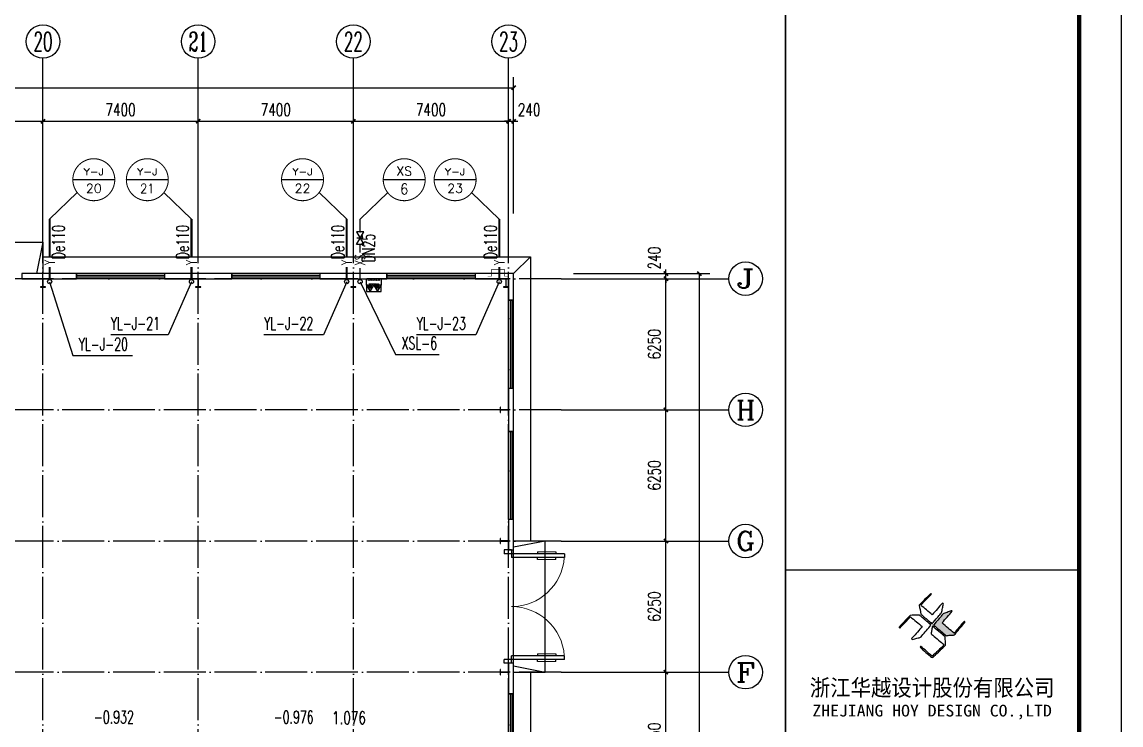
# Model space of a CAD drawing. Extents: x 13158459 to 15902229, y -1299598 to 28366.
# Drawn here: x 14056208 to 14108608, y -260909 to -227414 of the extents above; entities that cross this region are included whole.
import ezdxf
from ezdxf.enums import TextEntityAlignment as Align

# ---------------------------------------------------------------- set-up
doc = ezdxf.new("R2010")
doc.units = 0
doc.header["$LTSCALE"] = 1000
doc.header["$MEASUREMENT"] = 0
doc.linetypes.add('DOTE', pattern=[2.42, 2, -0.2, 0.02, -0.2])
for name, color, linetype in [('AXIS', 3, 'Continuous'), ('AXIS_TEXT', 7, 'Continuous'), ('COLUMN', 2, 'Continuous'), ('DIM_消防', 3, 'Continuous'), ('DIM_雨水', 3, 'Continuous'), ('DOTE', 8, 'DOTE'), ('EQUIP_消防', 7, 'Continuous'), ('PIPE-消防', 1, 'Continuous'), ('PIPE-雨水', 4, 'Continuous'), ('PUB_TITLE', 4, 'Continuous'), ('TEXT_消防', 7, 'Continuous'), ('TEXT_雨水', 7, 'Continuous'), ('TK', 4, 'Continuous'), ('TWT_TEXT', 7, 'Continuous'), ('VALVE_消防', 7, 'Continuous'), ('VPIPE-消防', 1, 'Continuous'), ('VPIPE-雨水', 4, 'Continuous'), ('WALL-PARAPET', 6, 'Continuous'), ('WINDOW', 4, 'Continuous')]:
    doc.layers.add(name, color=color, linetype=linetype)
doc.styles.add('_TCH_AXIS', font='COMPLEX', dxfattribs={"bigfont": 'GBCBIG'})
doc.styles.add('_TCH_DIM_T3', font='SIMPLEX', dxfattribs={"width": 0.705882, "bigfont": 'GBCBIG'})
doc.styles.add('_TWT_CIRCLE', font='COMPLEX', dxfattribs={"width": 1.1, "height": 3, "bigfont": 'HZTXT'})
doc.styles.add('_TWT_PIPEDN', font='SIMPLEX', dxfattribs={"width": 0.8, "height": 3, "bigfont": 'HZTXT'})
doc.styles.add('_TWT_PIPETEXT', font='COMPLEX', dxfattribs={"width": 0.8, "height": 2.5, "bigfont": 'HZTXT'})
doc.styles.add('_TWT_SERIAL', font='COMPLEX', dxfattribs={"width": 0.8, "height": 3, "bigfont": 'HZTXT'})
doc.styles.add('COMPLEX', font='COMPLEX')
doc.styles.add('HT', font='simhei.ttf', dxfattribs={"width": 0.8})
doc.styles.add('图签黑体', font='simhei.ttf', dxfattribs={"height": 550})
doc.dimstyles.new('_TCH_ARCH&&200', dxfattribs={"dimtxt": 595, "dimasz": 200, "dimexe": 500, "dimexo": 600, "dimgap": 252.5, "dimtad": 1, "dimdec": 0, "dimzin": 0, "dimdsep": 46, "dimtxsty": '_TCH_DIM_T3', "dimblk": 'ARCHTICK', "dimcen": 0.09, "dimclrt": 7, "dimazin": 2, "dimtfac": 1, "dimtdec": 0, "dimtix": 1, "dimtmove": 2, "dimatfit": 3, "dimfxl": 0, "dimtolj": 1, "dimtzin": 0, "dimarcsym": 0})

# ---------------------------------------------------------------- blocks, each defined once
blk = doc.blocks.new('A$C797E1D2B')
at = {"layer": 'COLUMN'}
h = blk.add_hatch(color=256, dxfattribs=at)
h.paths.add_polyline_path([(125, 400), (250, 400), (250, 388), (130, 388), (130, 200), (125, 200)])
h.paths.add_polyline_path([(0, 400), (125, 400), (125, 200), (120, 200), (120, 388), (0, 388)])
h.paths.add_polyline_path([(0, 12), (120, 12), (120, 200), (125, 200), (125, 0), (0, 0)])
h.paths.add_polyline_path([(125, 200), (130, 200), (130, 12), (250, 12), (250, 0), (125, 0)])
blk.add_lwpolyline([(250, 0), (250, 12), (130, 12), (130, 388), (250, 388), (250, 400), (0, 400), (0, 388), (120, 388), (120, 12), (0, 12), (0, 0)], close=True, dxfattribs=at)
blk = doc.blocks.new('消防软管卷盘')
blk.add_lwpolyline([(4963954, 151899), (4963954, 150312), (4964641, 150312), (4964641, 151899)], close=True)
for points, const_width in [([(4964134, 151704), (4964482, 151704)], 1), ([(4964134, 151566), (4964482, 151566)], 1), ([(4964134, 151428), (4964482, 151428)], 1), ([(4964134, 151290), (4964482, 151290)], 1), ([(4964134, 151152), (4964482, 151152)], 1), ([(4964134, 151014), (4964482, 151014)], 0.1), ([(4964134, 150876), (4964482, 150876)], 1), ([(4964134, 150738), (4964482, 150738)], 1), ([(4964150, 150600), (4964499, 150600)], 1), ([(4964150, 150462), (4964499, 150462)], 1)]:
    blk.add_lwpolyline(points, dxfattribs=dict(const_width=const_width))
for centre, start, end in [((4964134, 151636), 90, 270), ((4964134, 151360), 90, 270), ((4964134, 151084), 90, 270), ((4964482, 151498), 270, 90), ((4964482, 151222), 270, 90), ((4964482, 150946), 270, 90), ((4964134, 150808), 90, 270), ((4964150, 150532), 90, 270), ((4964499, 150670), 270, 90)]:
    blk.add_arc(centre, 69, start, end)
blk = doc.blocks.new('$TwtSys$00000546')
h = blk.add_hatch()
h.set_pattern_fill('ANSI31', color=256, scale=200, style=0)
h.set_pattern_definition([(45, (-38543.802, -6670.83), (-17.67767, 17.67767), [])])
h.paths.add_polyline_path([(-65, 174), (65, 174), (65, 44), (-65, 44)])
for points in [[(0, 344), (-198, 0), (198, 0)], [(-65, 174), (65, 174), (65, 44), (-65, 44)]]:
    blk.add_lwpolyline(points, close=True)
blk = doc.blocks.new('92623')
blk.add_lwpolyline([(8910066, 83014), (8909273, 83014), (8909273, 82670), (8910066, 82670)], close=True)
at = {"xscale": -0.5, "yscale": 0.5, "zscale": 0.5, "rotation": 89.99999999998747}
blk.add_blockref('消防软管卷盘', (8985223, 2565334), dxfattribs=at)
at = {"layer": 'EQUIP_消防', "color": 8, "rotation": 180}
for p in [(8909471, 83014), (8909868, 83014)]:
    blk.add_blockref('$TwtSys$00000546', p, dxfattribs=at)
blk = doc.blocks.new('A$C053D6479')
at = {"layer": 'PUB_TITLE'}
h = blk.add_hatch(color=256, dxfattribs=at)
h.dxf.hatch_style = 1
edge = h.paths.add_edge_path()
edge.add_spline(control_points=[(1026, 827), (1105, 920), (1188, 1008), (1266, 1102)], knot_values=[13, 13, 13, 13, 14, 14, 14, 14], degree=3, periodic=0)
edge.add_spline(control_points=[(1266, 1102), (1258, 1111), (1249, 1119), (1239, 1116)], knot_values=[12, 12, 12, 12, 13, 13, 13, 13], degree=3, periodic=0)
edge.add_spline(control_points=[(1239, 1116), (1210, 1107), (1179, 1092), (1144, 1077)], knot_values=[11, 11, 11, 11, 12, 12, 12, 12], degree=3, periodic=0)
edge.add_spline(control_points=[(1144, 1077), (1109, 1063), (1069, 1053), (1047, 1038)], knot_values=[10, 10, 10, 10, 11, 11, 11, 11], degree=3, periodic=0)
edge.add_spline(control_points=[(1047, 1038), (1028, 1026), (1007, 992), (991, 972)], knot_values=[9, 9, 9, 9, 10, 10, 10, 10], degree=3, periodic=0)
edge.add_spline(control_points=[(991, 972), (942, 913), (899, 868), (849, 810)], knot_values=[8, 8, 8, 8, 9, 9, 9, 9], degree=3, periodic=0)
edge.add_spline(control_points=[(849, 810), (842, 801), (822, 776), (822, 775)], knot_values=[7, 7, 7, 7, 8, 8, 8, 8], degree=3, periodic=0)
edge.add_spline(control_points=[(822, 775), (823, 771), (848, 752), (859, 744)], knot_values=[6, 6, 6, 6, 7, 7, 7, 7], degree=3, periodic=0)
edge.add_spline(control_points=[(859, 744), (949, 670), (1035, 592), (1122, 521)], knot_values=[5, 5, 5, 5, 6, 6, 6, 6], degree=3, periodic=0)
edge.add_spline(control_points=[(1122, 521), (1153, 527), (1185, 530), (1217, 533)], knot_values=[4, 4, 4, 4, 5, 5, 5, 5], degree=3, periodic=0)
edge.add_spline(control_points=[(1217, 533), (1246, 535), (1293, 532), (1316, 542)], knot_values=[3, 3, 3, 3, 4, 4, 4, 4], degree=3, periodic=0)
edge.add_spline(control_points=[(1316, 542), (1327, 547), (1338, 565), (1349, 579)], knot_values=[2, 2, 2, 2, 3, 3, 3, 3], degree=3, periodic=0)
edge.add_spline(control_points=[(1349, 579), (1423, 670), (1507, 759), (1572, 848)], knot_values=[1, 1, 1, 1, 2, 2, 2, 2], degree=3, periodic=0)
edge.add_spline(control_points=[(1572, 848), (1564, 852), (1561, 861), (1551, 862)], knot_values=[0, 0, 0, 0, 1, 1, 1, 1], degree=3, periodic=0)
edge.add_spline(control_points=[(1551, 862), (1469, 769), (1393, 671), (1310, 579)], knot_values=[15, 15, 15, 15, 16, 16, 16, 16], degree=3, periodic=0)
edge.add_spline(control_points=[(1310, 579), (1216, 662), (1118, 742), (1026, 827)], knot_values=[14, 14, 14, 14, 15, 15, 15, 15], degree=3, periodic=0)
at = {"layer": 'TK'}
for points, knots in [([(1031, 1298), (1066, 1286), (1054, 1262), (1045, 1224), (1036, 1188), (1031, 1158), (1024, 1121), (1020, 1104), (1017, 1085), (1012, 1071), (1004, 1052), (976, 1026), (956, 1003), (906, 946), (866, 899), (814, 839), (806, 829), (789, 806), (787, 806), (777, 804), (728, 856), (719, 864), (651, 922), (580, 978), (514, 1036), (509, 1106), (488, 1176), (479, 1247), (570, 1343), (663, 1436), (758, 1526), (764, 1523), (768, 1518), (774, 1515), (693, 1422), (599, 1343), (520, 1249), (607, 1171), (698, 1096), (789, 1021), (874, 1109), (950, 1206), (1031, 1298)], [0, 0, 0, 0, 1, 1, 1, 2, 2, 2, 3, 3, 3, 4, 4, 4, 5, 5, 5, 6, 6, 6, 7, 7, 7, 8, 8, 8, 9, 9, 9, 10, 10, 10, 11, 11, 11, 12, 12, 12, 13, 13, 13, 14, 14, 14, 14]), ([(1551, 862), (1561, 861), (1564, 852), (1572, 848), (1507, 759), (1423, 670), (1349, 579), (1338, 565), (1327, 547), (1316, 542), (1293, 532), (1246, 535), (1217, 533), (1185, 530), (1153, 527), (1122, 521), (1035, 592), (949, 670), (859, 744), (848, 752), (823, 771), (822, 775), (822, 776), (842, 801), (849, 810), (899, 868), (942, 913), (991, 972), (1007, 992), (1028, 1026), (1047, 1038), (1069, 1053), (1109, 1063), (1144, 1077), (1179, 1092), (1210, 1107), (1239, 1116), (1249, 1119), (1258, 1111), (1266, 1102), (1188, 1008), (1105, 920), (1026, 827), (1118, 742), (1216, 662), (1310, 579), (1393, 671), (1469, 769), (1551, 862)], [0, 0, 0, 0, 1, 1, 1, 2, 2, 2, 3, 3, 3, 4, 4, 4, 5, 5, 5, 6, 6, 6, 7, 7, 7, 8, 8, 8, 9, 9, 9, 10, 10, 10, 11, 11, 11, 12, 12, 12, 13, 13, 13, 14, 14, 14, 15, 15, 15, 16, 16, 16, 16]), ([(555, 949), (624, 891), (699, 833), (760, 773), (689, 691), (614, 604), (539, 517), (529, 505), (516, 487), (506, 482), (492, 475), (469, 472), (452, 467), (416, 456), (383, 448), (342, 438), (323, 433), (297, 422), (293, 440), (291, 452), (313, 470), (322, 480), (400, 566), (477, 652), (553, 736), (460, 815), (366, 894), (270, 970), (183, 883), (101, 791), (16, 703), (-18, 714), (9, 735), (28, 755), (103, 838), (192, 930), (266, 1005), (319, 1009), (387, 1005), (442, 1007), (456, 1008), (472, 1011), (485, 1007), (507, 1000), (534, 967), (555, 949)], [0, 0, 0, 0, 1, 1, 1, 2, 2, 2, 3, 3, 3, 4, 4, 4, 5, 5, 5, 6, 6, 6, 7, 7, 7, 8, 8, 8, 9, 9, 9, 10, 10, 10, 11, 11, 11, 12, 12, 12, 13, 13, 13, 14, 14, 14, 15, 15, 15, 15]), ([(1097, 490), (1100, 425), (1106, 361), (1107, 294), (1018, 207), (925, 121), (830, 33), (818, 21), (800, 0), (787, 0), (768, -1), (725, 49), (712, 60), (662, 103), (616, 143), (568, 186), (545, 207), (518, 224), (499, 250), (501, 259), (511, 261), (516, 267), (609, 192), (696, 111), (785, 33), (883, 118), (977, 208), (1070, 298), (992, 373), (892, 456), (803, 534), (791, 544), (768, 561), (766, 569), (761, 588), (776, 634), (780, 655), (785, 690), (788, 721), (795, 746), (897, 661), (998, 576), (1097, 490)], [0, 0, 0, 0, 1, 1, 1, 2, 2, 2, 3, 3, 3, 4, 4, 4, 5, 5, 5, 6, 6, 6, 7, 7, 7, 8, 8, 8, 9, 9, 9, 10, 10, 10, 11, 11, 11, 12, 12, 12, 13, 13, 13, 14, 14, 14, 14])]:
    blk.add_open_spline(points, degree=3, knots=knots, dxfattribs=at)
blk = doc.blocks.new('GeYuanFrame_82261577', base_point=(20.09, 4.53))
at = {"layer": 'TK'}
blk.add_lwpolyline([(20.09, 4.53), (20.09, 598.53), (1071.09, 598.53), (1071.09, 4.53)], close=True, dxfattribs=at)
at = {"layer": 'TK', "const_width": 1}
blk.add_lwpolyline([(45.09, 588.53), (1061.09, 588.53), (1061.09, 14.53), (45.09, 14.53)], close=True, dxfattribs=at)
at = {"layer": 'TK'}
for points, const_width in [([(991.09, 588.53), (991.09, 14.53)], 0.4), ([(991.09, 357.14), (1061.09, 357.14)], 0.35)]:
    blk.add_lwpolyline(points, dxfattribs=dict(at, const_width=const_width))
at = {"layer": 'PUB_TITLE', "xscale": 0.01000000000021828, "yscale": 0.01000000000021828, "zscale": 0.01}
blk.add_blockref('A$C053D6479', (1018.19, 336.27), dxfattribs=at)
at = {"layer": 'TK'}
for s, height, style, width, p in [('浙江华越设计股份有限公司', 3.96, 'HT', 0.9, (1026.07, 329.16)), ('ZHEJIANG HOY DESIGN CO.,LTD', 2.8, '图签黑体', 1.11, (1026.06, 323.29))]:
    blk.add_text(s, height=height, dxfattribs=dict(at, style=style, width=width)).set_placement(p, align=Align.MIDDLE)
blk = doc.blocks.new('_AXISO')
blk.add_circle((0, 0), 0.5)
at = {"layer": 'AXIS_TEXT', "style": 'COMPLEX', "width": 1.041667}
blk.add_attdef('A', text='', height=0.56, dxfattribs=at).set_placement((-0.25, -0.28), (0.25, -0.28), align=Align.FIT)
blk = doc.blocks.new('_ArchTick')
at = {"color": 0, "linetype": 'ByBlock', "const_width": 0.4}
blk.add_lwpolyline([(-0.5, -0.5), (0.5, 0.5)], dxfattribs=at)
blk = doc.blocks.new('*D160')
at = {"layer": 'AXIS', "color": 0, "lineweight": -2}
for p, q in [((13916368, -236543), (13916368, -230043)), ((13916368, -230543), (14079648, -230543)), ((14079648, -236543), (14079648, -230043))]:
    blk.add_line(p, q, dxfattribs=at)
at = {"layer": 'Defpoints', "color": 0}
for p in [(14079648, -230543), (13916368, -237143), (14079648, -237143)]:
    blk.add_point(p, dxfattribs=at)
at = {"layer": 'AXIS', "color": 0, "lineweight": -2, "xscale": 200, "yscale": 200, "zscale": 200, "rotation": 180}
blk.add_blockref('_ArchTick', (13916368, -230543), dxfattribs=at)
at = {"layer": 'AXIS', "color": 0, "lineweight": -2, "xscale": 200, "yscale": 200, "zscale": 200}
blk.add_blockref('_ArchTick', (14079648, -230543), dxfattribs=at)
at = {"layer": 'AXIS', "color": 7, "insert": (13998008, -229993), "char_height": 595, "attachment_point": 5, "style": '_TCH_DIM_T3'}
blk.add_mtext('\\A1;163280', dxfattribs=at)
blk = doc.blocks.new('*D180')
at = {"layer": 'AXIS', "color": 0, "lineweight": -2}
for p, q in [((14049808, -236543), (14049808, -231643)), ((14057208, -236543), (14057208, -231643)), ((14049808, -232143), (14057208, -232143))]:
    blk.add_line(p, q, dxfattribs=at)
at = {"layer": 'Defpoints', "color": 0}
for p in [(14057208, -232143), (14049808, -237143), (14057208, -237143)]:
    blk.add_point(p, dxfattribs=at)
at = {"layer": 'AXIS', "color": 0, "lineweight": -2, "xscale": 200, "yscale": 200, "zscale": 200, "rotation": 180}
blk.add_blockref('_ArchTick', (14049808, -232143), dxfattribs=at)
at = {"layer": 'AXIS', "color": 0, "lineweight": -2, "xscale": 200, "yscale": 200, "zscale": 200}
blk.add_blockref('_ArchTick', (14057208, -232143), dxfattribs=at)
at = {"layer": 'AXIS', "color": 7, "insert": (14053508, -231593), "char_height": 595, "attachment_point": 5, "style": '_TCH_DIM_T3'}
blk.add_mtext('\\A1;7400', dxfattribs=at)
blk = doc.blocks.new('*D181')
at = {"layer": 'AXIS', "color": 0, "lineweight": -2}
for p, q in [((14057208, -236543), (14057208, -231643)), ((14064608, -236543), (14064608, -231643)), ((14057208, -232143), (14064608, -232143))]:
    blk.add_line(p, q, dxfattribs=at)
at = {"layer": 'Defpoints', "color": 0}
for p in [(14064608, -232143), (14057208, -237143), (14064608, -237143)]:
    blk.add_point(p, dxfattribs=at)
at = {"layer": 'AXIS', "color": 0, "lineweight": -2, "xscale": 200, "yscale": 200, "zscale": 200, "rotation": 180}
blk.add_blockref('_ArchTick', (14057208, -232143), dxfattribs=at)
at = {"layer": 'AXIS', "color": 0, "lineweight": -2, "xscale": 200, "yscale": 200, "zscale": 200}
blk.add_blockref('_ArchTick', (14064608, -232143), dxfattribs=at)
at = {"layer": 'AXIS', "color": 7, "insert": (14060908, -231593), "char_height": 595, "attachment_point": 5, "style": '_TCH_DIM_T3'}
blk.add_mtext('\\A1;7400', dxfattribs=at)
blk = doc.blocks.new('*D182')
at = {"layer": 'AXIS', "color": 0, "lineweight": -2}
for p, q in [((14064608, -236543), (14064608, -231643)), ((14072008, -236543), (14072008, -231643)), ((14064608, -232143), (14072008, -232143))]:
    blk.add_line(p, q, dxfattribs=at)
at = {"layer": 'Defpoints', "color": 0}
for p in [(14072008, -232143), (14064608, -237143), (14072008, -237143)]:
    blk.add_point(p, dxfattribs=at)
at = {"layer": 'AXIS', "color": 0, "lineweight": -2, "xscale": 200, "yscale": 200, "zscale": 200, "rotation": 180}
blk.add_blockref('_ArchTick', (14064608, -232143), dxfattribs=at)
at = {"layer": 'AXIS', "color": 0, "lineweight": -2, "xscale": 200, "yscale": 200, "zscale": 200}
blk.add_blockref('_ArchTick', (14072008, -232143), dxfattribs=at)
at = {"layer": 'AXIS', "color": 7, "insert": (14068308, -231593), "char_height": 595, "attachment_point": 5, "style": '_TCH_DIM_T3'}
blk.add_mtext('\\A1;7400', dxfattribs=at)
blk = doc.blocks.new('*D183')
at = {"layer": 'AXIS', "color": 0, "lineweight": -2}
for p, q in [((14072008, -236543), (14072008, -231643)), ((14079408, -236543), (14079408, -231643)), ((14072008, -232143), (14079408, -232143))]:
    blk.add_line(p, q, dxfattribs=at)
at = {"layer": 'Defpoints', "color": 0}
for p in [(14079408, -232143), (14072008, -237143), (14079408, -237143)]:
    blk.add_point(p, dxfattribs=at)
at = {"layer": 'AXIS', "color": 0, "lineweight": -2, "xscale": 200, "yscale": 200, "zscale": 200, "rotation": 180}
blk.add_blockref('_ArchTick', (14072008, -232143), dxfattribs=at)
at = {"layer": 'AXIS', "color": 0, "lineweight": -2, "xscale": 200, "yscale": 200, "zscale": 200}
blk.add_blockref('_ArchTick', (14079408, -232143), dxfattribs=at)
at = {"layer": 'AXIS', "color": 7, "insert": (14075708, -231593), "char_height": 595, "attachment_point": 5, "style": '_TCH_DIM_T3'}
blk.add_mtext('\\A1;7400', dxfattribs=at)
blk = doc.blocks.new('*D184')
at = {"layer": 'AXIS', "color": 0, "lineweight": -2}
for p, q in [((14079408, -236543), (14079408, -231643)), ((14079648, -236543), (14079648, -231643)), ((14079408, -232143), (14079208, -232143)), ((14079408, -232143), (14079648, -232143)), ((14079648, -232143), (14079848, -232143))]:
    blk.add_line(p, q, dxfattribs=at)
at = {"layer": 'Defpoints', "color": 0}
for p in [(14079648, -232143), (14079408, -237143), (14079648, -237143)]:
    blk.add_point(p, dxfattribs=at)
at = {"layer": 'AXIS', "color": 0, "lineweight": -2, "xscale": 200, "yscale": 200, "zscale": 200}
blk.add_blockref('_ArchTick', (14079408, -232143), dxfattribs=at)
at = {"layer": 'AXIS', "color": 0, "lineweight": -2, "xscale": 200, "yscale": 200, "zscale": 200, "rotation": 180}
blk.add_blockref('_ArchTick', (14079648, -232143), dxfattribs=at)
at = {"layer": 'AXIS', "color": 7, "insert": (14080388, -231593), "char_height": 595, "attachment_point": 5, "style": '_TCH_DIM_T3'}
blk.add_mtext('\\A1;240', dxfattribs=at)
blk = doc.blocks.new('*D185')
at = {"layer": 'AXIS', "color": 0, "lineweight": -2}
for p, q in [((14082508, -239403), (14089008, -239403)), ((14088508, -289883), (14088508, -239403)), ((14082508, -289883), (14089008, -289883))]:
    blk.add_line(p, q, dxfattribs=at)
at = {"layer": 'Defpoints', "color": 0}
for p in [(14081908, -239403), (14088508, -239403), (14081908, -289883)]:
    blk.add_point(p, dxfattribs=at)
at = {"layer": 'AXIS', "color": 0, "lineweight": -2, "xscale": 200, "yscale": 200, "zscale": 200}
for p, rotation in [((14088508, -239403), 90), ((14088508, -289883), 270)]:
    blk.add_blockref('_ArchTick', p, dxfattribs=dict(at, rotation=rotation))
at = {"layer": 'AXIS', "color": 7, "insert": (14087958, -264643), "char_height": 595, "attachment_point": 5, "rotation": 90, "style": '_TCH_DIM_T3'}
blk.add_mtext('\\A1;50480', dxfattribs=at)
blk = doc.blocks.new('*D192')
at = {"layer": 'AXIS', "color": 0, "lineweight": -2}
for p, q in [((14082508, -258393), (14087408, -258393)), ((14086908, -264643), (14086908, -258393)), ((14082508, -264643), (14087408, -264643))]:
    blk.add_line(p, q, dxfattribs=at)
at = {"layer": 'Defpoints', "color": 0}
for p in [(14081908, -258393), (14086908, -258393), (14081908, -264643)]:
    blk.add_point(p, dxfattribs=at)
at = {"layer": 'AXIS', "color": 0, "lineweight": -2, "xscale": 200, "yscale": 200, "zscale": 200}
for p, rotation in [((14086908, -258393), 90), ((14086908, -264643), 270)]:
    blk.add_blockref('_ArchTick', p, dxfattribs=dict(at, rotation=rotation))
at = {"layer": 'AXIS', "color": 7, "insert": (14086358, -261518), "char_height": 595, "attachment_point": 5, "rotation": 90, "style": '_TCH_DIM_T3'}
blk.add_mtext('\\A1;6250', dxfattribs=at)
blk = doc.blocks.new('*D193')
at = {"layer": 'AXIS', "color": 0, "lineweight": -2}
for p, q in [((14082508, -252143), (14087408, -252143)), ((14086908, -258393), (14086908, -252143)), ((14082508, -258393), (14087408, -258393))]:
    blk.add_line(p, q, dxfattribs=at)
at = {"layer": 'Defpoints', "color": 0}
for p in [(14081908, -252143), (14086908, -252143), (14081908, -258393)]:
    blk.add_point(p, dxfattribs=at)
at = {"layer": 'AXIS', "color": 0, "lineweight": -2, "xscale": 200, "yscale": 200, "zscale": 200}
for p, rotation in [((14086908, -252143), 90), ((14086908, -258393), 270)]:
    blk.add_blockref('_ArchTick', p, dxfattribs=dict(at, rotation=rotation))
at = {"layer": 'AXIS', "color": 7, "insert": (14086358, -255268), "char_height": 595, "attachment_point": 5, "rotation": 90, "style": '_TCH_DIM_T3'}
blk.add_mtext('\\A1;6250', dxfattribs=at)
blk = doc.blocks.new('*D194')
at = {"layer": 'AXIS', "color": 0, "lineweight": -2}
for p, q in [((14082508, -245893), (14087408, -245893)), ((14086908, -252143), (14086908, -245893)), ((14082508, -252143), (14087408, -252143))]:
    blk.add_line(p, q, dxfattribs=at)
at = {"layer": 'Defpoints', "color": 0}
for p in [(14081908, -245893), (14086908, -245893), (14081908, -252143)]:
    blk.add_point(p, dxfattribs=at)
at = {"layer": 'AXIS', "color": 0, "lineweight": -2, "xscale": 200, "yscale": 200, "zscale": 200}
for p, rotation in [((14086908, -245893), 90), ((14086908, -252143), 270)]:
    blk.add_blockref('_ArchTick', p, dxfattribs=dict(at, rotation=rotation))
at = {"layer": 'AXIS', "color": 7, "insert": (14086358, -249018), "char_height": 595, "attachment_point": 5, "rotation": 90, "style": '_TCH_DIM_T3'}
blk.add_mtext('\\A1;6250', dxfattribs=at)
blk = doc.blocks.new('*D195')
at = {"layer": 'AXIS', "color": 0, "lineweight": -2}
for p, q in [((14082508, -239643), (14087408, -239643)), ((14086908, -245893), (14086908, -239643)), ((14082508, -245893), (14087408, -245893))]:
    blk.add_line(p, q, dxfattribs=at)
at = {"layer": 'Defpoints', "color": 0}
for p in [(14081908, -239643), (14086908, -239643), (14081908, -245893)]:
    blk.add_point(p, dxfattribs=at)
at = {"layer": 'AXIS', "color": 0, "lineweight": -2, "xscale": 200, "yscale": 200, "zscale": 200}
for p, rotation in [((14086908, -239643), 90), ((14086908, -245893), 270)]:
    blk.add_blockref('_ArchTick', p, dxfattribs=dict(at, rotation=rotation))
at = {"layer": 'AXIS', "color": 7, "insert": (14086358, -242768), "char_height": 595, "attachment_point": 5, "rotation": 90, "style": '_TCH_DIM_T3'}
blk.add_mtext('\\A1;6250', dxfattribs=at)
blk = doc.blocks.new('*D196')
at = {"layer": 'AXIS', "color": 0, "lineweight": -2}
for p, q in [((14082508, -239403), (14087408, -239403)), ((14086908, -239403), (14086908, -239203)), ((14086908, -239643), (14086908, -239403)), ((14082508, -239643), (14087408, -239643)), ((14086908, -239643), (14086908, -239843))]:
    blk.add_line(p, q, dxfattribs=at)
at = {"layer": 'Defpoints', "color": 0}
for p in [(14081908, -239403), (14086908, -239403), (14081908, -239643)]:
    blk.add_point(p, dxfattribs=at)
at = {"layer": 'AXIS', "color": 0, "lineweight": -2, "xscale": 200, "yscale": 200, "zscale": 200}
for p, rotation in [((14086908, -239403), 270), ((14086908, -239643), 90)]:
    blk.add_blockref('_ArchTick', p, dxfattribs=dict(at, rotation=rotation))
at = {"layer": 'AXIS', "color": 7, "insert": (14086358, -238663), "char_height": 595, "attachment_point": 5, "rotation": 90, "style": '_TCH_DIM_T3'}
blk.add_mtext('\\A1;240', dxfattribs=at)
blk = doc.blocks.new('$DorLib2D$00000011')
at = {"lineweight": 13}
for p, q in [((-0.4833, 0.3962), (-0.4833, 0.2346)), ((-0.4167, 0.3962), (-0.4167, 0.2346)), ((0.4167, 0.3962), (0.4167, 0.2346)), ((0.4833, 0.3962), (0.4833, 0.2346))]:
    blk.add_line(p, q, dxfattribs=at)
for p, q in [((-0.4833, 0.3962), (-0.4667, 0.3962)), ((-0.4667, 0.4709), (-0.4667, -0.0625)), ((-0.4667, 0.4709), (-0.4333, 0.4709)), ((-0.4333, 0.4709), (-0.4333, 0.0042)), ((-0.4167, 0.3962), (-0.4333, 0.3962)), ((0.4167, 0.3962), (0.4333, 0.3962)), ((0.4333, 0.4709), (0.4333, 0.0042)), ((0.4667, 0.4709), (0.4333, 0.4709)), ((0.4667, 0.4709), (0.4667, -0.0625)), ((0.4833, 0.3962), (0.4667, 0.3962)), ((-0.4833, 0.2346), (-0.4667, 0.2346)), ((-0.4167, 0.2346), (-0.4333, 0.2346)), ((0.4167, 0.2346), (0.4333, 0.2346)), ((0.4833, 0.2346), (0.4667, 0.2346)), ((-0.5, 0.0042), (-0.4333, 0.0042)), ((-0.5, 0.0042), (-0.5, -0.0625)), ((0.5, 0.0042), (0.4333, 0.0042)), ((0.5, 0.0042), (0.5, -0.0625)), ((-0.5, -0.0625), (-0.4667, -0.0625)), ((0.5, -0.0625), (0.4667, -0.0625))]:
    blk.add_line(p, q)
for centre, start, end in [((-0.4667, 0.0042), 0, 85.90396), ((0.4667, 0.0042), 94.09604, 180)]:
    blk.add_arc(centre, 0.4667, start, end, dxfattribs=at)
blk = doc.blocks.new('$TCHSYS$WIN2D')
for p, q in [((-0.5, 0.5), (0.5, 0.5)), ((-0.5, 0.5), (-0.5, -0.5)), ((0.5, 0.5), (0.5, -0.5)), ((0.5, 0.167), (-0.5, 0.167)), ((0.5, -0.167), (-0.5, -0.167)), ((-0.5, -0.5), (0.5, -0.5))]:
    blk.add_line(p, q)
blk = doc.blocks.new('$VALVE$00000296')
for points in [[(-125, 72), (-125, -72), (125, 72), (125, -72), (-125, 72)], [(0, 60), (0, -64)]]:
    blk.add_lwpolyline(points)
for p in [(-125, 0), (125, 0)]:
    blk.add_point(p)

msp = doc.modelspace()

# ---------------------------------------------------------------- linework, layer by layer
at = {"color": 8, "ltscale": 0.5}
for p, q in [((14057208, -237903.1), (14056908, -239403.1)), ((14079648, -239403.1), (14080448, -238603.1)), ((14081148, -252143.1), (14079648, -252443.1)), ((14079648, -258093.1), (14081148, -258393.1))]:
    msp.add_line(p, q, dxfattribs=at)
for points in [[(14049808, -239403.1), (14049808, -237903.1), (14057208, -237903.1), (14057208, -239403.1)], [(14057208, -238603.1), (14080448, -238603.1), (14080448, -252143.1)], [(14079648, -258393.1), (14081148, -258393.1), (14081148, -252143.1), (14079648, -252143.1)], [(14080448, -258393.1), (14080448, -270893.1)]]:
    msp.add_lwpolyline(points, dxfattribs=at)
at = {"color": 8, "const_width": 30}
msp.add_lwpolyline([(14079408, -239523.1), (14079208, -239523.1), (14079208, -239203.1), (14078608, -239203.1), (14078608, -239523.1), (14078408, -239523.1)], dxfattribs=at)
at = {"layer": 'AXIS'}
for p, q in [((14057208, -237143.1), (14057208, -229143.1)), ((14064608, -237143.1), (14064608, -229143.1)), ((14072008, -237143.1), (14072008, -229143.1)), ((14079408, -237143.1), (14079408, -229143.1)), ((14081908, -239643.1), (14089908, -239643.1)), ((14081908, -245893.1), (14089908, -245893.1)), ((14081908, -252143.1), (14089908, -252143.1)), ((14081908, -258393.1), (14089908, -258393.1))]:
    msp.add_line(p, q, dxfattribs=at)
at = {"layer": 'DIM_消防'}
for p, q in [((14060632.2, -234928.4), (14058632.2, -234928.4)), ((14063183.7, -234928.4), (14061183.7, -234928.4)), ((14070583.7, -234928.4), (14068583.7, -234928.4)), ((14075432.2, -234928.4), (14073432.2, -234928.4)), ((14077858.7, -234928.4), (14075858.7, -234928.4)), ((14057527.5, -236801.9), (14058843.2, -235542.7)), ((14064288.4, -236801.9), (14062972.7, -235542.7)), ((14071688.4, -236801.9), (14070372.7, -235542.7)), ((14072327.5, -236801.9), (14073643.2, -235542.7)), ((14078963.4, -236801.9), (14077647.7, -235542.7)), ((14072327.5, -239787.1), (14074015.5, -243252.9, 3000)), ((14074015.5, -243252.9, 3000), (14076097.4, -243252.9, 3000))]:
    msp.add_line(p, q, dxfattribs=at)
at = {"layer": 'DIM_消防', "const_width": 50}
for points in [[(14060632.2, -234928.4, 1), (14058632.2, -234928.4, 1)], [(14063183.7, -234928.4, 1), (14061183.7, -234928.4, 1)], [(14070583.7, -234928.4, 1), (14068583.7, -234928.4, 1)], [(14075432.2, -234928.4, 1), (14073432.2, -234928.4, 1)], [(14077858.7, -234928.4, 1), (14075858.7, -234928.4, 1)]]:
    msp.add_lwpolyline(points, format="xyb", close=True, dxfattribs=at)
at = {"layer": 'DIM_雨水'}
for p, q in [((14057527.5, -239787.1), (14058637.6, -243309.3)), ((14064288.4, -239787.1), (14063178.4, -242315.5)), ((14071688.4, -239787.1), (14070578.4, -242315.5)), ((14078963.4, -239787.1), (14077853.4, -242315.5)), ((14063178.4, -242315.5), (14060437.5, -242315.5)), ((14070578.4, -242315.5), (14067746.5, -242315.5)), ((14077853.4, -242315.5), (14075021.5, -242315.5)), ((14058637.6, -243309.3), (14061469.4, -243309.3))]:
    msp.add_line(p, q, dxfattribs=at)
at = {"layer": 'DOTE'}
for p, q in [((14057208, -292143.1), (14057208, -237143.1)), ((14064608, -292143.1), (14064608, -237143.1)), ((14072008, -292143.1), (14072008, -237143.1)), ((14079408, -292143.1), (14079408, -237143.1)), ((14081908, -239643.1), (13914108, -239643.1)), ((14081908, -245893.1), (13914108, -245893.1)), ((14081908, -252143.1), (13914108, -252143.1)), ((14081908, -258393.1), (13914108, -258393.1))]:
    msp.add_line(p, q, dxfattribs=at)
at = {"layer": 'PIPE-消防', "linetype": 'Continuous', "const_width": 70}
for points in [[(14072327.5, -237415.2), (14072327.5, -236801.9)], [(14072327.5, -238410), (14072327.5, -238015.2)], [(14072327.5, -239687.1), (14072327.5, -239128.1)]]:
    msp.add_lwpolyline(points, dxfattribs=at)
at = {"layer": 'PIPE-雨水', "linetype": 'Continuous', "const_width": 100}
for points in [[(14057527.5, -238600.1), (14057527.5, -236801.9)], [(14064288.4, -238600.1), (14064288.4, -236801.9)], [(14071688.4, -238600.1), (14071688.4, -236801.9)], [(14078963.4, -238600.1), (14078963.4, -236801.9)], [(14057527.5, -239687.1), (14057527.5, -239089.6)], [(14064288.4, -239687.1), (14064288.4, -239089.6)], [(14071688.4, -239687.1), (14071688.4, -239089.6)], [(14078963.4, -239687.1), (14078963.4, -239089.6)]]:
    msp.add_lwpolyline(points, dxfattribs=at)
at = {"layer": 'VPIPE-消防', "linetype": 'Continuous'}
msp.add_circle((14072327.5, -239787.1), 100, dxfattribs=at)
at = {"layer": 'VPIPE-雨水', "linetype": 'Continuous'}
for centre in [(14057527.5, -239787.1), (14064288.4, -239787.1), (14071688.4, -239787.1), (14078963.4, -239787.1)]:
    msp.add_circle(centre, 100, dxfattribs=at)
at = {"layer": 'WALL-PARAPET'}
for p, q in [((14058808, -239403.1), (14056208, -239403.1)), ((14056208, -239403.1), (14056208, -239643.1)), ((14058808, -239643.1), (14058808, -239403.1)), ((14066208, -239403.1), (14063008, -239403.1)), ((14063008, -239403.1), (14063008, -239643.1)), ((14066208, -239643.1), (14066208, -239403.1)), ((14073608, -239403.1), (14070408, -239403.1)), ((14070408, -239403.1), (14070408, -239643.1)), ((14073608, -239643.1), (14073608, -239403.1)), ((14079648, -239403.1), (14077808, -239403.1)), ((14077808, -239403.1), (14077808, -239643.1)), ((14079648, -240668.1), (14079648, -239403.1)), ((14056208, -239643.1), (14058808, -239643.1)), ((14063008, -239643.1), (14066208, -239643.1)), ((14070408, -239643.1), (14073608, -239643.1)), ((14077808, -239643.1), (14079408, -239643.1)), ((14079408, -239643.1), (14079408, -240668.1)), ((14079408, -240668.1), (14079648, -240668.1)), ((14079648, -244868.1), (14079408, -244868.1)), ((14079408, -244868.1), (14079408, -246918.1)), ((14079648, -246918.1), (14079648, -244868.1)), ((14079408, -246918.1), (14079648, -246918.1)), ((14079648, -251118.1), (14079408, -251118.1)), ((14079408, -251118.1), (14079408, -252568.1)), ((14079648, -252568.1), (14079648, -251118.1)), ((14079408, -252568.1), (14079648, -252568.1)), ((14079648, -257968.1), (14079408, -257968.1)), ((14079408, -257968.1), (14079408, -259418.1)), ((14079648, -259418.1), (14079648, -257968.1)), ((14079408, -259418.1), (14079648, -259418.1))]:
    msp.add_line(p, q, dxfattribs=at)
at = {"layer": 'WINDOW'}
msp.add_line((14079648, -257968.1), (14079648, -252568.1), dxfattribs=at)

# ---------------------------------------------------------------- block references
for name, p, xscale, yscale, zscale in [('GeYuanFrame_82261577', (13898408, -324043.1), 200, 200, 200), ('92623', (6214650.7, -313164.1), 0.882, 0.882, 0.882)]:
    msp.add_blockref(name, p, dxfattribs=dict(xscale=xscale, yscale=yscale, zscale=zscale))
for p, rotation in [((14057333, -239643.1), 180), ((14064733, -239643.1), 180), ((14072133, -239643.1), 180), ((14079408, -239643.1), 180), ((14079408, -246018.1), 89.99999999999999), ((14079408, -252268.1), 89.99999999999999), ((14079408, -258518.1), 89.99999999999999)]:
    msp.add_blockref('A$C797E1D2B', p, dxfattribs=dict(rotation=rotation))
at = {"layer": 'AXIS'}
ref = msp.add_blockref('_AXISO', (14057208, -228343.1), dxfattribs=dict(at, xscale=1600, yscale=1600, zscale=1600))
ref.add_attrib('A', '20', dxfattribs={"layer": 'AXIS_TEXT', "ltscale": 0.5, "height": 905.1, "style": '_TCH_AXIS', "width": 0.617647}).set_placement((14056755.4, -228795.6), (14057660.5, -228795.6), align=Align.FIT)
ref = msp.add_blockref('_AXISO', (14064608, -228343.1), dxfattribs=dict(at, xscale=1600, yscale=1600, zscale=1600))
ref.add_attrib('A', '21', dxfattribs={"layer": 'AXIS_TEXT', "ltscale": 0.5, "height": 905.1, "style": '_TCH_AXIS', "width": 0.724138}).set_placement((14064155.4, -228795.6), (14065060.5, -228795.6), align=Align.FIT)
ref = msp.add_blockref('_AXISO', (14072008, -228343.1), dxfattribs=dict(at, xscale=1600, yscale=1600, zscale=1600))
ref.add_attrib('A', '22', dxfattribs={"layer": 'AXIS_TEXT', "ltscale": 0.5, "height": 905.1, "style": '_TCH_AXIS', "width": 0.617647}).set_placement((14071555.4, -228795.6), (14072460.5, -228795.6), align=Align.FIT)
ref = msp.add_blockref('_AXISO', (14079408, -228343.1), dxfattribs=dict(at, xscale=1600, yscale=1600, zscale=1600))
ref.add_attrib('A', '23', dxfattribs={"layer": 'AXIS_TEXT', "ltscale": 0.5, "height": 905.1, "style": '_TCH_AXIS', "width": 0.617647}).set_placement((14078955.4, -228795.6), (14079860.5, -228795.6), align=Align.FIT)
ref = msp.add_blockref('_AXISO', (14090708, -239643.1), dxfattribs=dict(at, xscale=1600, yscale=1600, zscale=1600))
ref.add_attrib('A', 'J', dxfattribs={"layer": 'AXIS_TEXT', "ltscale": 0.5, "height": 905.1, "style": '_TCH_AXIS', "width": 1.909091}).set_placement((14090255.4, -240095.6), (14091160.5, -240095.6), align=Align.FIT)
ref = msp.add_blockref('_AXISO', (14090708, -245893.1), dxfattribs=dict(at, xscale=1600, yscale=1600, zscale=1600))
ref.add_attrib('A', 'H', dxfattribs={"layer": 'AXIS_TEXT', "ltscale": 0.5, "height": 905.1, "style": '_TCH_AXIS', "width": 1.05}).set_placement((14090255.4, -246345.6), (14091160.5, -246345.6), align=Align.FIT)
ref = msp.add_blockref('_AXISO', (14090708, -252143.1), dxfattribs=dict(at, xscale=1600, yscale=1600, zscale=1600))
ref.add_attrib('A', 'G', dxfattribs={"layer": 'AXIS_TEXT', "ltscale": 0.5, "height": 905.1, "style": '_TCH_AXIS', "width": 1.166667}).set_placement((14090255.4, -252595.6), (14091160.5, -252595.6), align=Align.FIT)
ref = msp.add_blockref('_AXISO', (14090708, -258393.1), dxfattribs=dict(at, xscale=1600, yscale=1600, zscale=1600))
ref.add_attrib('A', 'F', dxfattribs={"layer": 'AXIS_TEXT', "ltscale": 0.5, "height": 905.1, "style": '_TCH_AXIS', "width": 1.3125}).set_placement((14090255.4, -258845.6), (14091160.5, -258845.6), align=Align.FIT)
at = {"layer": 'VALVE_消防', "xscale": -2.4, "yscale": -2.4, "zscale": 2.4, "rotation": 90}
msp.add_blockref('$VALVE$00000296', (14072327.5, -237715.2), dxfattribs=at)
at = {"layer": 'WINDOW'}
for name, p, xscale, yscale, zscale, rotation in [('$TCHSYS$WIN2D', (14060908, -239523.1), 4200, -240, 4200, 180), ('$TCHSYS$WIN2D', (14068308, -239523.1), 4200, -240, 4200, 180), ('$TCHSYS$WIN2D', (14075708, -239523.1), 4200, -240, 4200, 180), ('$TCHSYS$WIN2D', (14079528, -242768.1), 4200, -240, 4200, 90), ('$TCHSYS$WIN2D', (14079528, -249018.1), 4200, -240, 4200, 90), ('$DorLib2D$00000011', (14079528, -255268.1), -5400, -5400, -5400, 90), ('$TCHSYS$WIN2D', (14079528, -261518.1), 4200, -240, 4200, 90)]:
    msp.add_blockref(name, p, dxfattribs=dict(at, xscale=xscale, yscale=yscale, zscale=zscale, rotation=rotation))

# ---------------------------------------------------------------- texts
at = {"layer": 'DIM_消防', "color": 7, "style": '_TWT_CIRCLE'}
for s, height, p, p2 in [('Y-J', 319.91, (14059146.3, -234706.8), (14060118.2, -234706.8)), ('Y-J', 319.91, (14061697.7, -234706.8), (14062669.7, -234706.8)), ('Y-J', 319.91, (14069097.7, -234706.8), (14070069.7, -234706.8)), ('XS', 423.95, (14074054.7, -234727.6), (14074809.8, -234727.6)), ('Y-J', 319.91, (14076372.7, -234706.8), (14077344.7, -234706.8)), ('20', 423.95, (14059254.7, -235553.2), (14060009.8, -235553.2)), ('21', 448.85, (14061842.8, -235573.7), (14062524.6, -235573.7)), ('22', 423.95, (14069206.2, -235553.2), (14069961.2, -235553.2)), ('6', 517.5, (14074242.5, -235631.6), (14074622, -235631.6)), ('23', 423.95, (14076481.2, -235553.2), (14077236.2, -235553.2))]:
    msp.add_text(s, height=height, dxfattribs=at).set_placement(p, p2, align=Align.FIT)
at = {"layer": 'TEXT_消防', "linetype": 'Continuous', "style": '_TWT_PIPEDN', "width": 0.64}
msp.add_text('DN25', height=600, rotation=90, dxfattribs=at).set_placement((14073027.5, -238866.2))
at = {"layer": 'TEXT_消防', "style": '_TWT_PIPETEXT', "width": 0.64}
msp.add_text('XS', height=500, rotation=90, dxfattribs=at).set_placement((14072577.5, -239028.1))
at = {"layer": 'TEXT_雨水', "linetype": 'Continuous', "style": '_TWT_PIPEDN', "width": 0.64}
for p in [(14058248.4, -238716), (14064167.5, -238716), (14071567.5, -238716), (14078842.5, -238716)]:
    msp.add_text('De110', height=600, rotation=90, dxfattribs=at).set_placement(p)
at = {"layer": 'TEXT_雨水', "style": '_TWT_PIPETEXT', "width": 0.64}
for p in [(14057777.5, -238989.6), (14064538.4, -238989.6), (14071938.4, -238989.6), (14079213.4, -238989.6)]:
    msp.add_text('Y', height=500, rotation=90, dxfattribs=at).set_placement(p)
at = {"layer": 'TWT_TEXT'}
for s, height, style, width, p in [('YL-J-21', 600, '_TWT_SERIAL', 0.64, (14060437.5, -242075.5)), ('YL-J-22', 600, '_TWT_SERIAL', 0.64, (14067746.5, -242075.5)), ('YL-J-23', 600, '_TWT_SERIAL', 0.64, (14075021.5, -242075.5)), ('YL-J-20', 600, '_TWT_SERIAL', 0.64, (14058909.4, -243069.3)), ('XSL-6', 600, '_TWT_SERIAL', 0.64, (14074305.4, -243012.9, 3000)), ('-0.932', 600, '_TWT_SERIAL', 0.64, (14059636.5, -260831.4)), ('-0.976', 600, '_TWT_SERIAL', 0.64, (14068207.1, -260831.4)), ('1.076', 595, '_TCH_AXIS', 0.705882, (14070986.7, -260866.1))]:
    msp.add_text(s, height=height, dxfattribs=dict(at, style=style, width=width)).set_placement(p)

# ---------------------------------------------------------------- dimensions: what is measured, and where the dimension line sits
at = {"layer": 'AXIS'}
for p1, p2, distance, text, picture, middle in [((13916368, -237143.1), (14079648, -237143.1), 6600, '163280', '*D160', (13998008, -229993.1)), ((14049808, -237143.1), (14057208, -237143.1), 5000, '7400', '*D180', (14053508, -231593.1)), ((14057208, -237143.1), (14064608, -237143.1), 5000, '7400', '*D181', (14060908, -231593.1)), ((14064608, -237143.1), (14072008, -237143.1), 5000, '7400', '*D182', (14068308, -231593.1)), ((14072008, -237143.1), (14079408, -237143.1), 5000, '7400', '*D183', (14075708, -231593.1)), ((14081908, -289883.1), (14081908, -239403.1), -6600, '50480', '*D185', (14087958, -264643.1)), ((14081908, -245893.1), (14081908, -239643.1), -5000, '6250', '*D195', (14086358, -242768.1)), ((14081908, -252143.1), (14081908, -245893.1), -5000, '6250', '*D194', (14086358, -249018.1)), ((14081908, -258393.1), (14081908, -252143.1), -5000, '6250', '*D193', (14086358, -255268.1)), ((14081908, -264643.1), (14081908, -258393.1), -5000, '6250', '*D192', (14086358, -261518.1))]:
    dim = msp.add_aligned_dim(p1=p1, p2=p2, distance=distance, text=text, dimstyle='_TCH_ARCH&&200', dxfattribs=at)
    dim.commit()
    dim.dimension.update_dxf_attribs({"geometry": picture, "text_midpoint": middle})
for base, p1, p2, angle, picture, middle in [((14079648, -232143.1), (14079408, -237143.1), (14079648, -237143.1), 0, '*D184', (14080388, -231593.1)), ((14086908, -239403.1), (14081908, -239643.1), (14081908, -239403.1), 90, '*D196', (14086358, -238663.1))]:
    dim = msp.add_linear_dim(base=base, p1=p1, p2=p2, angle=angle, text='240', dimstyle='_TCH_ARCH&&200', dxfattribs=at)
    dim.commit()
    dim.dimension.update_dxf_attribs({"geometry": picture, "text_midpoint": middle, "dimtype": 161})

doc.saveas('drawing.dxf')
